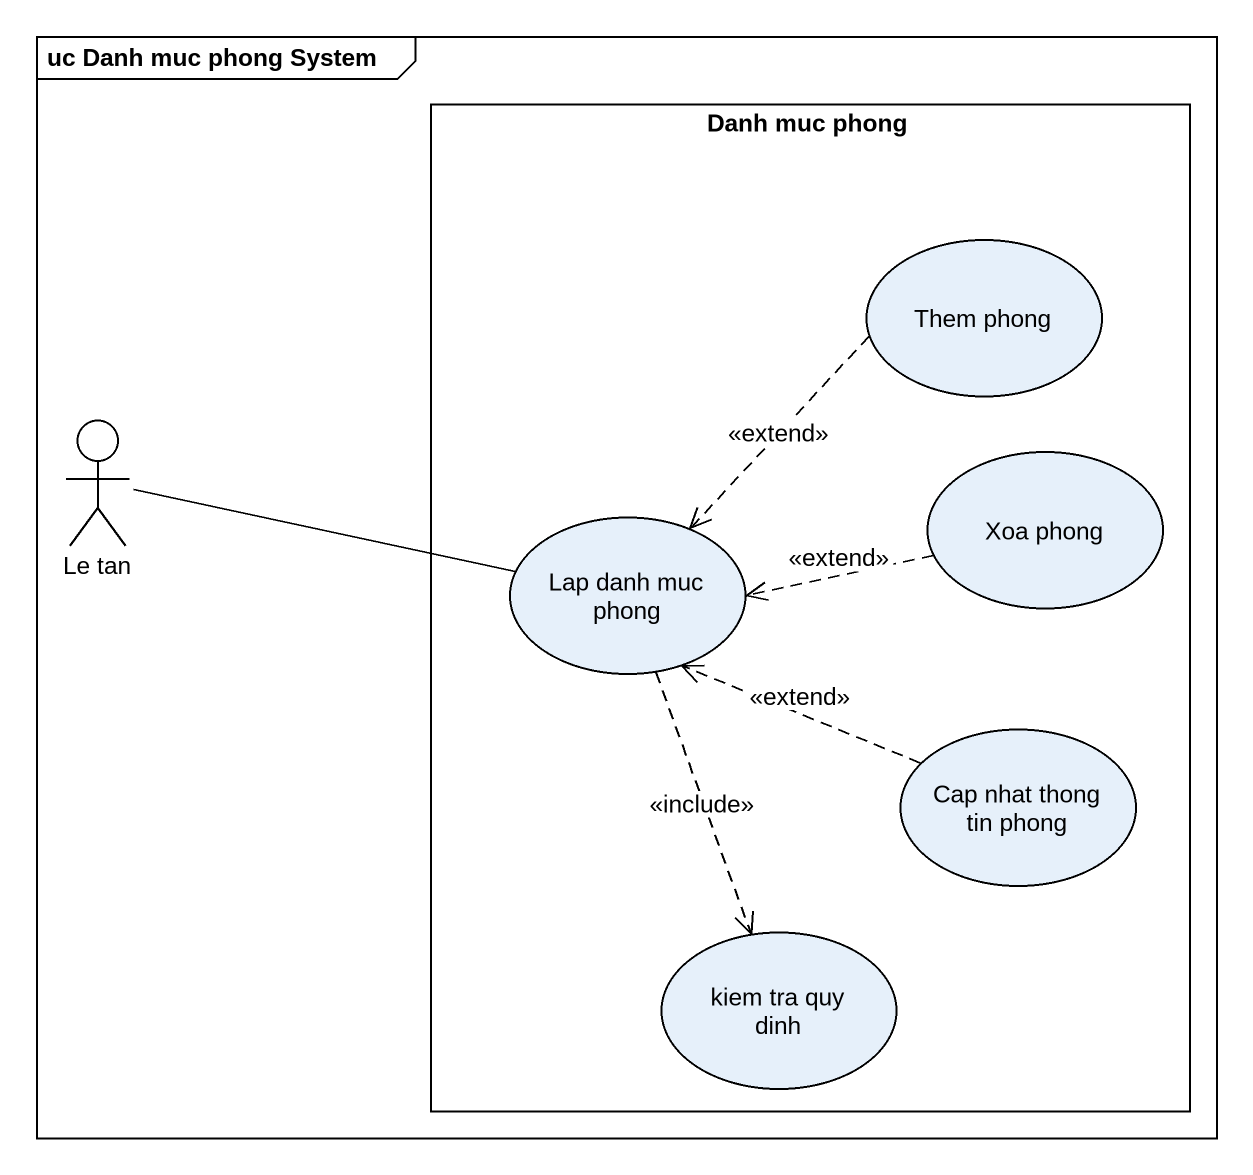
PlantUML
@startuml
mainframe uc Danh muc phong System
rectangle "Danh muc phong" as Danh_muc_phong {
  usecase "Them phong" as Them_phong
  usecase "Xoa phong" as Xoa_phong
  usecase "Lap danh muc phong" as Lap_danh_muc_phong
  usecase "Cap nhat thong tin phong" as Cap_nhat_thong_tin_phong
  usecase "kiem tra quy dinh" as kiem_tra_quy_dinh
}
actor "Le tan" as Le_tan
Them_phong ..> Lap_danh_muc_phong : <<extend>>
Le_tan -right- Lap_danh_muc_phong
Xoa_phong .left.> Lap_danh_muc_phong : <<extend>>
Lap_danh_muc_phong ..> kiem_tra_quy_dinh : <<include>>
Cap_nhat_thong_tin_phong .left.> Lap_danh_muc_phong : <<extend>>
@enduml
